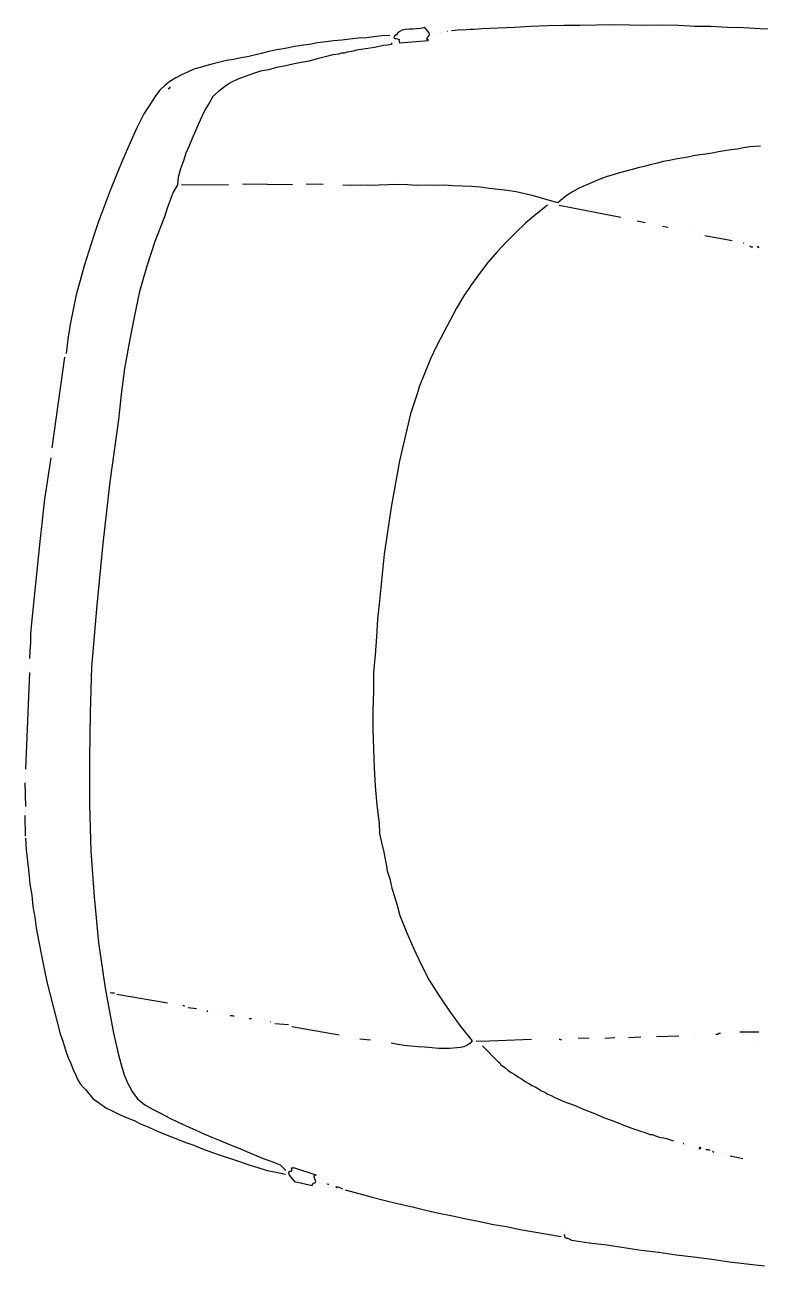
# Model space of a CAD drawing. Header units: metres. Extents: x -45 to 1930, y -347 to 488.
# Drawn here: x 39.651 to 40.737, y -36.308 to -34.476 of the extents above; entities that cross this region are included whole.
import ezdxf

# ---------------------------------------------------------------- set-up
doc = ezdxf.new("R2010")
doc.units = ezdxf.units.M

# ---------------------------------------------------------------- blocks, each defined once
blk = doc.blocks.new('BMW8-PUD')
for p, q in [((3.6033, 0.9451), (3.6294, 0.9445)), ((3.6294, 0.9445), (3.6555, 0.9439)), ((3.6555, 0.9439), (3.6816, 0.9425)), ((3.6816, 0.9425), (3.7084, 0.942)), ((3.7084, 0.942), (3.7345, 0.9414)), ((3.7345, 0.9414), (3.7606, 0.94)), ((3.7606, 0.94), (3.7866, 0.9394)), ((3.7866, 0.9394), (3.8127, 0.938)), ((3.8127, 0.938), (3.838, 0.9366)), ((3.838, 0.9366), (3.864, 0.936)), ((3.864, 0.936), (3.8901, 0.9346)), ((3.8901, 0.9346), (3.8918, 0.9338)), ((3.8918, 0.9338), (3.8934, 0.933)), ((3.8934, 0.933), (3.8958, 0.9322)), ((3.8958, 0.9322), (3.8983, 0.9323)), ((3.8983, 0.9323), (3.8999, 0.9315)), ((3.8999, 0.9315), (3.9007, 0.9306)), ((3.9007, 0.9306), (3.9007, 0.929)), ((3.9007, 0.929), (3.9016, 0.9266)), ((3.9008, 0.9184), (3.9008, 0.9184)), ((3.9268, 0.9284), (3.9064, 0.9299)), ((3.9472, 0.927), (3.9268, 0.9284)), ((3.9676, 0.9255), (3.9472, 0.927)), ((3.9879, 0.9233), (3.9676, 0.9255)), ((4.0075, 0.9218), (3.9879, 0.9233)), ((4.0279, 0.9196), (4.0075, 0.9218)), ((4.0482, 0.9173), (4.0279, 0.9196)), ((4.0686, 0.9151), (4.0482, 0.9173)), ((4.089, 0.9128), (4.0686, 0.9151)), ((4.1086, 0.9105), (4.089, 0.9128)), ((4.129, 0.9074), (4.1086, 0.9105)), ((4.1493, 0.9052), (4.129, 0.9074)), ((4.1697, 0.9021), (4.1493, 0.9052)), ((4.1893, 0.899), (4.1697, 0.9021)), ((4.2097, 0.8952), (4.1893, 0.899)), ((4.2301, 0.8921), (4.2097, 0.8952)), ((4.2342, 0.8913), (4.2358, 0.8905)), ((4.2358, 0.8905), (4.2383, 0.8897)), ((4.2383, 0.8897), (4.2407, 0.8889)), ((4.2407, 0.8889), (4.244, 0.889)), ((4.2431, 0.8898), (4.2423, 0.8897)), ((4.2423, 0.8897), (4.2423, 0.8897)), ((4.244, 0.889), (4.2431, 0.8898)), ((4.244, 0.889), (4.244, 0.889)), ((4.2472, 0.889), (4.2472, 0.889)), ((4.2505, 0.889), (4.2505, 0.889)), ((4.2546, 0.8866), (4.2546, 0.8866)), ((4.2546, 0.8866), (4.2562, 0.8866)), ((4.2562, 0.8866), (4.257, 0.8858)), ((4.257, 0.8858), (4.257, 0.8858)), ((4.2603, 0.8858), (4.2603, 0.8858)), ((4.2652, 0.8859), (4.2652, 0.8859)), ((4.2684, 0.8859), (4.2684, 0.8859)), ((4.2684, 0.8843), (4.2684, 0.8843)), ((4.2749, 0.8852), (4.2741, 0.8843)), ((4.2741, 0.8843), (4.2774, 0.877)), ((4.2758, 0.886), (4.2749, 0.8852)), ((4.2766, 0.886), (4.2758, 0.886)), ((4.2774, 0.886), (4.2766, 0.886)), ((4.2782, 0.8876), (4.2774, 0.886)), ((4.279, 0.8884), (4.2782, 0.8876)), ((4.279, 0.8901), (4.279, 0.8893)), ((4.3059, 0.887), (4.279, 0.8901)), ((4.279, 0.8893), (4.279, 0.8884)), ((4.3091, 0.8838), (4.3059, 0.887)), ((4.3124, 0.8806), (4.3091, 0.8838)), ((4.3149, 0.8774), (4.3124, 0.8806)), ((4.2767, 0.8746), (4.275, 0.8738)), ((4.275, 0.8738), (4.275, 0.8746)), ((4.275, 0.8746), (4.3085, 0.8667)), ((4.2775, 0.8762), (4.2767, 0.8746)), ((4.2774, 0.877), (4.2775, 0.8762)), ((4.3085, 0.8667), (4.3093, 0.8676)), ((4.3093, 0.8676), (4.3101, 0.8676)), ((4.3101, 0.8676), (4.3118, 0.8676)), ((4.3117, 0.8708), (4.3117, 0.8725)), ((4.3117, 0.8725), (4.3125, 0.8725)), ((4.3117, 0.87), (4.3117, 0.8708)), ((4.3117, 0.8692), (4.3117, 0.87)), ((4.3126, 0.8684), (4.3117, 0.8692)), ((4.3118, 0.8676), (4.3126, 0.8684)), ((4.3125, 0.8725), (4.3142, 0.8725)), ((4.3142, 0.8725), (4.3149, 0.8733)), ((4.3158, 0.8741), (4.3149, 0.8774)), ((4.3149, 0.8733), (4.3158, 0.8741)), ((4.3337, 0.8759), (4.3198, 0.8774)), ((4.3289, 0.8645), (4.3199, 0.8717)), ((4.342, 0.8605), (4.3289, 0.8645)), ((4.3475, 0.8744), (4.3337, 0.8759)), ((4.3614, 0.8713), (4.3475, 0.8744)), ((4.3753, 0.869), (4.3614, 0.8713)), ((4.3892, 0.865), (4.3753, 0.869)), ((4.403, 0.8619), (4.3892, 0.865)), ((4.4169, 0.8588), (4.403, 0.8619)), ((4.355, 0.8574), (4.342, 0.8605)), ((4.3681, 0.8534), (4.355, 0.8574)), ((4.3803, 0.8494), (4.3681, 0.8534)), ((4.3934, 0.8455), (4.3803, 0.8494)), ((4.4064, 0.8415), (4.3934, 0.8455)), ((4.4316, 0.8556), (4.4169, 0.8588)), ((4.4455, 0.8517), (4.4316, 0.8556)), ((4.4585, 0.8477), (4.4455, 0.8517)), ((4.4724, 0.8446), (4.4585, 0.8477)), ((4.4863, 0.8406), (4.4724, 0.8446)), ((4.4195, 0.8376), (4.4064, 0.8415)), ((4.4326, 0.8336), (4.4195, 0.8376)), ((4.4457, 0.8297), (4.4326, 0.8336)), ((4.4587, 0.8249), (4.4457, 0.8297)), ((4.4718, 0.8209), (4.4587, 0.8249)), ((4.4993, 0.8367), (4.4863, 0.8406)), ((4.5132, 0.8327), (4.4993, 0.8367)), ((4.5263, 0.828), (4.5132, 0.8327)), ((4.5402, 0.824), (4.5263, 0.828)), ((4.4849, 0.8162), (4.4718, 0.8209)), ((4.4979, 0.8114), (4.4849, 0.8162)), ((4.511, 0.8059), (4.4979, 0.8114)), ((4.55, 0.82), (4.5402, 0.824)), ((4.5606, 0.8169), (4.55, 0.82)), ((4.572, 0.8129), (4.5606, 0.8169)), ((4.5827, 0.8089), (4.572, 0.8129)), ((4.5933, 0.805), (4.5827, 0.8089)), ((3.6691, 0.7877), (3.6503, 0.7899)), ((4.5233, 0.8011), (4.511, 0.8059)), ((4.5363, 0.7955), (4.5233, 0.8011)), ((4.5478, 0.7874), (4.5363, 0.7955)), ((4.6031, 0.7993), (4.5933, 0.805)), ((4.6129, 0.7937), (4.6031, 0.7993)), ((4.6211, 0.7857), (4.6129, 0.7937)), ((3.6732, 0.7853), (3.6732, 0.7853)), ((3.6797, 0.7845), (3.6797, 0.7845)), ((3.6952, 0.7838), (3.6936, 0.7846)), ((3.6936, 0.7846), (3.6936, 0.7846)), ((3.696, 0.783), (3.6952, 0.7838)), ((3.696, 0.783), (3.696, 0.783)), ((3.6993, 0.7822), (3.7009, 0.7822)), ((3.7009, 0.7822), (3.7026, 0.7823)), ((3.7026, 0.7823), (3.7034, 0.7823)), ((3.7034, 0.7823), (3.7058, 0.7823)), ((3.7139, 0.7808), (3.7132, 0.7799)), ((3.7132, 0.7799), (3.714, 0.7799)), ((3.7156, 0.7816), (3.7139, 0.7808)), ((3.714, 0.7799), (3.7148, 0.7799)), ((3.7148, 0.7799), (3.7156, 0.7799)), ((3.7156, 0.7808), (3.7164, 0.7816)), ((3.7164, 0.7816), (3.7156, 0.7816)), ((3.7156, 0.7799), (3.7156, 0.7808)), ((3.7319, 0.7777), (3.7319, 0.7777)), ((3.74, 0.7761), (3.7392, 0.7761)), ((3.7392, 0.7761), (3.7392, 0.7761)), ((3.7392, 0.7761), (3.7392, 0.7761)), ((3.7392, 0.7761), (3.74, 0.7761)), ((3.74, 0.7761), (3.74, 0.7761)), ((3.74, 0.7761), (3.74, 0.7761)), ((3.74, 0.7761), (3.74, 0.7761)), ((3.74, 0.7761), (3.74, 0.7761)), ((3.758, 0.773), (3.7547, 0.7738)), ((3.7621, 0.7722), (3.758, 0.773)), ((3.7653, 0.7714), (3.7621, 0.7722)), ((3.7694, 0.7707), (3.7653, 0.7714)), ((3.7735, 0.7707), (3.7694, 0.7707)), ((3.7776, 0.7699), (3.7735, 0.7707)), ((3.7816, 0.7691), (3.7776, 0.7699)), ((4.5569, 0.7777), (4.5478, 0.7874)), ((4.5651, 0.7656), (4.5569, 0.7777)), ((4.6252, 0.7816), (4.6211, 0.7857)), ((4.6302, 0.7776), (4.6252, 0.7816)), ((4.6343, 0.7736), (4.6302, 0.7776)), ((4.6384, 0.7679), (4.6343, 0.7736)), ((3.7866, 0.7676), (3.7816, 0.7691)), ((3.7898, 0.7676), (3.7866, 0.7676)), ((3.7931, 0.7668), (3.7898, 0.7676)), ((3.7963, 0.766), (3.7931, 0.7668)), ((3.7996, 0.7652), (3.7963, 0.766)), ((3.8029, 0.7644), (3.7996, 0.7652)), ((3.8061, 0.7636), (3.8029, 0.7644)), ((3.8102, 0.7629), (3.8061, 0.7636)), ((3.8135, 0.7621), (3.8102, 0.7629)), ((3.829, 0.7582), (3.8135, 0.7621)), ((3.8437, 0.7534), (3.829, 0.7582)), ((3.8592, 0.7495), (3.8437, 0.7534)), ((4.5718, 0.7526), (4.5651, 0.7656)), ((4.5776, 0.738), (4.5718, 0.7526)), ((4.6426, 0.7606), (4.6384, 0.7679)), ((4.6467, 0.7533), (4.6426, 0.7606)), ((4.6508, 0.7452), (4.6467, 0.7533)), ((3.8747, 0.7447), (3.8592, 0.7495)), ((3.8902, 0.74), (3.8747, 0.7447)), ((3.9058, 0.7352), (3.8902, 0.74)), ((3.9212, 0.7313), (3.9058, 0.7352)), ((4.5826, 0.7234), (4.5776, 0.738)), ((4.655, 0.7379), (4.6508, 0.7452)), ((4.6591, 0.729), (4.655, 0.7379)), ((3.936, 0.7265), (3.9212, 0.7313)), ((3.9409, 0.7242), (3.936, 0.7265)), ((3.9458, 0.7226), (3.9409, 0.7242)), ((3.9507, 0.7202), (3.9458, 0.7226)), ((3.9556, 0.7186), (3.9507, 0.7202)), ((3.9605, 0.7162), (3.9556, 0.7186)), ((3.9654, 0.7138), (3.9605, 0.7162)), ((4.5876, 0.7088), (4.5826, 0.7234)), ((4.6625, 0.7209), (4.6591, 0.729)), ((4.6666, 0.712), (4.6625, 0.7209)), ((3.9703, 0.7122), (3.9654, 0.7138)), ((3.9752, 0.7098), (3.9703, 0.7122)), ((3.9809, 0.7074), (3.9752, 0.7098)), ((3.9866, 0.7042), (3.9809, 0.7074)), ((3.9916, 0.7018), (3.9866, 0.7042)), ((3.9973, 0.6986), (3.9916, 0.7018)), ((4.003, 0.6962), (3.9973, 0.6986)), ((4.5926, 0.6942), (4.5876, 0.7088)), ((4.6708, 0.703), (4.6666, 0.712)), ((4.6774, 0.6844), (4.6708, 0.703)), ((4.0079, 0.693), (4.003, 0.6962)), ((4.0128, 0.6898), (4.0079, 0.693)), ((4.0178, 0.6866), (4.0128, 0.6898)), ((4.0194, 0.6858), (4.0178, 0.6866)), ((4.0202, 0.685), (4.0194, 0.6858)), ((4.0219, 0.6833), (4.0202, 0.685)), ((4.0227, 0.6826), (4.0219, 0.6833)), ((4.0489, 0.6608), (4.0227, 0.6826)), ((4.6111, 0.6292), (4.5926, 0.6942)), ((4.6841, 0.6657), (4.6774, 0.6844)), ((4.0677, 0.6593), (4.0717, 0.6626)), ((4.0717, 0.6626), (4.0758, 0.6651)), ((4.0758, 0.6651), (4.0806, 0.6668)), ((4.0806, 0.6668), (4.0863, 0.6676)), ((4.0863, 0.6676), (4.0912, 0.6685)), ((4.0912, 0.6685), (4.0969, 0.6694)), ((4.0969, 0.6694), (4.1018, 0.6702)), ((4.1018, 0.6702), (4.1124, 0.6711)), ((4.1124, 0.6711), (4.123, 0.6712)), ((4.123, 0.6712), (4.1335, 0.6713)), ((4.1335, 0.6713), (4.1433, 0.6714)), ((4.1433, 0.6714), (4.1539, 0.6715)), ((4.1539, 0.6715), (4.1637, 0.6716)), ((4.1637, 0.6716), (4.1734, 0.6709)), ((4.1734, 0.6709), (4.1832, 0.6701)), ((4.2296, 0.6681), (4.2142, 0.668)), ((4.2346, 0.6673), (4.2346, 0.6673)), ((4.3316, 0.6593), (4.2606, 0.6651)), ((4.6908, 0.647), (4.6841, 0.6657)), ((3.9774, 0.6447), (4.0514, 0.6551)), ((4.0514, 0.6551), (4.0587, 0.6552)), ((4.0645, 0.6552), (4.0677, 0.6593)), ((4.085, 0.6342), (4.0645, 0.6552)), ((4.3364, 0.6577), (4.3568, 0.6579)), ((4.3641, 0.6555), (4.3633, 0.6555)), ((4.3633, 0.6555), (4.3633, 0.6555)), ((4.3633, 0.6555), (4.3633, 0.6555)), ((4.3633, 0.6555), (4.3641, 0.6555)), ((4.3641, 0.6555), (4.3641, 0.6555)), ((4.3641, 0.6555), (4.3641, 0.6555)), ((4.3641, 0.6555), (4.3641, 0.6555)), ((4.3641, 0.6555), (4.3641, 0.6555)), ((4.3813, 0.6557), (4.3813, 0.6557)), ((4.3919, 0.6541), (4.3919, 0.6541)), ((4.3919, 0.6541), (4.3927, 0.6541)), ((4.3927, 0.6541), (4.3943, 0.6541)), ((4.3943, 0.6541), (4.3951, 0.6541)), ((4.4196, 0.6519), (4.4179, 0.6519)), ((4.4212, 0.6519), (4.4196, 0.6519)), ((4.422, 0.6519), (4.4212, 0.6519)), ((4.4236, 0.6519), (4.422, 0.6519)), ((4.4277, 0.6495), (4.4277, 0.6495)), ((4.4424, 0.6497), (4.4424, 0.6497)), ((4.4505, 0.6497), (4.4505, 0.6497)), ((4.4579, 0.649), (4.4571, 0.649)), ((4.4571, 0.649), (4.4571, 0.649)), ((4.4571, 0.649), (4.4571, 0.649)), ((4.4571, 0.649), (4.4579, 0.649)), ((4.4587, 0.649), (4.4579, 0.649)), ((4.4579, 0.649), (4.4587, 0.649)), ((4.4587, 0.649), (4.4587, 0.649)), ((4.4587, 0.649), (4.4587, 0.649)), ((4.4864, 0.646), (4.4742, 0.6467)), ((4.4913, 0.6444), (4.4913, 0.6444)), ((4.4913, 0.6444), (4.4929, 0.6444)), ((4.4929, 0.6444), (4.4937, 0.6444)), ((4.4937, 0.6444), (4.4946, 0.6444)), ((4.5932, 0.6364), (4.5174, 0.6422)), ((4.6975, 0.6283), (4.6908, 0.647)), ((3.7618, 0.6191), (3.7944, 0.6235)), ((3.809, 0.6236), (3.809, 0.6236)), ((3.8172, 0.6261), (3.8351, 0.6287)), ((3.8489, 0.6288), (3.8489, 0.6288)), ((3.8554, 0.6305), (3.87, 0.6331)), ((3.8928, 0.6349), (3.9091, 0.6367)), ((3.9335, 0.641), (3.9335, 0.641)), ((3.9335, 0.641), (3.9351, 0.641)), ((3.9351, 0.641), (3.9359, 0.641)), ((3.9359, 0.641), (3.9367, 0.641)), ((4.1031, 0.6132), (4.085, 0.6342)), ((4.5964, 0.6356), (4.5981, 0.6356)), ((4.5981, 0.6356), (4.5997, 0.6356)), ((4.5997, 0.6356), (4.6005, 0.6356)), ((4.6005, 0.6356), (4.6029, 0.6356)), ((4.6272, 0.5634), (4.6111, 0.6292)), ((4.7034, 0.6097), (4.6975, 0.6283)), ((3.6462, 0.6213), (3.6462, 0.6213)), ((3.7008, 0.6096), (3.7025, 0.6096)), ((3.7025, 0.6096), (3.7041, 0.6105)), ((3.7041, 0.6105), (3.7049, 0.6113)), ((3.7049, 0.6113), (3.7073, 0.6113)), ((3.7374, 0.6132), (3.7374, 0.6132)), ((4.1204, 0.5922), (4.1031, 0.6132)), ((4.7092, 0.5902), (4.7034, 0.6097)), ((3.6447, 0.6018), (3.6724, 0.6045)), ((4.1361, 0.572), (4.1204, 0.5922)), ((4.7151, 0.5707), (4.7092, 0.5902)), ((4.1501, 0.5501), (4.1361, 0.572)), ((4.721, 0.5504), (4.7151, 0.5707)), ((4.1633, 0.5282), (4.1501, 0.5501)), ((4.64, 0.4967), (4.6272, 0.5634)), ((4.7244, 0.5349), (4.721, 0.5504)), ((4.7286, 0.5195), (4.7244, 0.5349)), ((4.1758, 0.5056), (4.1633, 0.5282)), ((4.732, 0.5032), (4.7286, 0.5195)), ((4.1882, 0.4813), (4.1758, 0.5056)), ((4.6512, 0.43), (4.64, 0.4967)), ((4.7362, 0.487), (4.732, 0.5032)), ((4.1932, 0.4683), (4.1882, 0.4813)), ((4.7396, 0.4707), (4.7362, 0.487)), ((4.1982, 0.4553), (4.1932, 0.4683)), ((4.743, 0.4537), (4.7396, 0.4707)), ((4.204, 0.4423), (4.1982, 0.4553)), ((4.2082, 0.4285), (4.204, 0.4423)), ((4.7464, 0.4374), (4.743, 0.4537)), ((4.2107, 0.4228), (4.2082, 0.4285)), ((4.2132, 0.4171), (4.2107, 0.4228)), ((4.66, 0.3617), (4.6512, 0.43)), ((4.749, 0.4203), (4.7464, 0.4374)), ((4.2149, 0.4106), (4.2132, 0.4171)), ((4.2174, 0.4033), (4.2149, 0.4106)), ((4.2208, 0.3903), (4.2174, 0.4033)), ((4.7474, 0.4203), (4.7474, 0.4203)), ((4.7534, 0.387), (4.7499, 0.4171)), ((4.2258, 0.3765), (4.2208, 0.3903)), ((4.7518, 0.387), (4.7518, 0.387)), ((4.23, 0.3635), (4.2258, 0.3765)), ((4.7526, 0.3821), (4.7526, 0.3821)), ((4.7527, 0.378), (4.7527, 0.378)), ((4.7579, 0.339), (4.7535, 0.3739)), ((4.2317, 0.3489), (4.23, 0.3635)), ((4.2377, 0.3221), (4.2317, 0.3489)), ((4.6663, 0.2942), (4.66, 0.3617)), ((4.7563, 0.3389), (4.7563, 0.3389)), ((4.7579, 0.3357), (4.7579, 0.3357)), ((4.758, 0.3316), (4.758, 0.3316)), ((4.2428, 0.2944), (4.2377, 0.3221)), ((4.758, 0.3267), (4.758, 0.3267)), ((4.758, 0.3235), (4.758, 0.3235)), ((4.7667, 0.1762), (4.7589, 0.3186)), ((4.2471, 0.2676), (4.2428, 0.2944)), ((4.6718, 0.2266), (4.6663, 0.2942)), ((4.2506, 0.2399), (4.2471, 0.2676)), ((4.2541, 0.2114), (4.2506, 0.2399)), ((4.6764, 0.1599), (4.6718, 0.2266)), ((4.2568, 0.1838), (4.2541, 0.2114)), ((4.2587, 0.1553), (4.2568, 0.1838)), ((4.7667, 0.1729), (4.7667, 0.1729)), ((4.7668, 0.1688), (4.7668, 0.1688)), ((4.2614, 0.1276), (4.2587, 0.1553)), ((4.6773, 0.0679), (4.6764, 0.1599)), ((4.7668, 0.1639), (4.7668, 0.1639)), ((4.7669, 0.1607), (4.7669, 0.1607)), ((4.7694, 0.1444), (4.7685, 0.1558)), ((4.7695, 0.1322), (4.7694, 0.1444)), ((4.7705, 0.12), (4.7695, 0.1322)), ((4.2616, 0.1016), (4.2614, 0.1276)), ((4.7706, 0.1078), (4.7705, 0.12)), ((4.2619, 0.0747), (4.2616, 0.1016)), ((4.7703, 0.0451), (4.7706, 0.1078)), ((4.2629, 0.0486), (4.2619, 0.0747)), ((4.6773, -0.0234), (4.6773, 0.0679)), ((4.2624, 0.0218), (4.2629, 0.0486)), ((4.7701, -0.0176), (4.7703, 0.0451)), ((4.2622, -0.0474), (4.2624, 0.0218)), ((4.769, -0.0804), (4.7701, -0.0176)), ((4.6757, -0.1154), (4.6773, -0.0234)), ((4.2587, -0.1175), (4.2622, -0.0474)), ((4.7655, -0.1423), (4.769, -0.0804)), ((4.2528, -0.1868), (4.2587, -0.1175)), ((4.6716, -0.2074), (4.6757, -0.1154)), ((4.7595, -0.2922), (4.7656, -0.1569)), ((4.7656, -0.1471), (4.7656, -0.1471)), ((4.7656, -0.1512), (4.7656, -0.1512)), ((4.2437, -0.2577), (4.2528, -0.1868)), ((4.6712, -0.2457), (4.6716, -0.2074)), ((4.6699, -0.284), (4.6712, -0.2457)), ((4.239, -0.2773), (4.2413, -0.2667)), ((4.2413, -0.2667), (4.2437, -0.2577)), ((4.2343, -0.2985), (4.2366, -0.2879)), ((4.2366, -0.2879), (4.239, -0.2773)), ((4.6669, -0.3223), (4.6699, -0.284)), ((4.7579, -0.2922), (4.7579, -0.2922)), ((4.228, -0.3198), (4.2343, -0.2985)), ((4.7573, -0.3191), (4.7579, -0.2979)), ((4.2216, -0.341), (4.228, -0.3198)), ((4.6632, -0.3606), (4.6669, -0.3223)), ((4.7559, -0.3411), (4.7573, -0.3191)), ((4.2145, -0.3614), (4.2216, -0.341)), ((4.7537, -0.3631), (4.7559, -0.3411)), ((4.2065, -0.381), (4.2145, -0.3614)), ((4.6587, -0.399), (4.6632, -0.3606)), ((4.7514, -0.3851), (4.7537, -0.3631)), ((4.1986, -0.4006), (4.2065, -0.381)), ((4.1906, -0.4195), (4.1986, -0.4006)), ((4.6517, -0.4373), (4.6587, -0.399)), ((4.7475, -0.4071), (4.7514, -0.3851)), ((4.1818, -0.4382), (4.1906, -0.4195)), ((4.7436, -0.4291), (4.7475, -0.4071)), ((4.1722, -0.4563), (4.1818, -0.4382)), ((4.6431, -0.4748), (4.6517, -0.4373)), ((4.739, -0.4512), (4.7436, -0.4291)), ((4.1618, -0.4735), (4.1722, -0.4563)), ((4.7343, -0.4732), (4.739, -0.4512)), ((4.1513, -0.4907), (4.1618, -0.4735)), ((4.6328, -0.5124), (4.6431, -0.4748)), ((4.7288, -0.496), (4.7343, -0.4732)), ((4.1393, -0.5071), (4.1513, -0.4907)), ((4.1272, -0.5234), (4.1393, -0.5071)), ((4.6297, -0.5254), (4.6328, -0.5124)), ((4.7225, -0.5189), (4.7288, -0.496)), ((4.1143, -0.539), (4.1272, -0.5234)), ((4.6265, -0.5377), (4.6297, -0.5254)), ((4.7162, -0.5434), (4.7225, -0.5189)), ((4.1014, -0.5538), (4.1143, -0.539)), ((4.6234, -0.5499), (4.6265, -0.5377)), ((4.709, -0.5671), (4.7162, -0.5434)), ((3.7561, -0.5512), (3.7553, -0.5512)), ((3.7553, -0.5512), (3.7553, -0.5512)), ((3.7553, -0.5512), (3.7553, -0.5512)), ((3.7553, -0.5512), (3.7569, -0.552)), ((3.7569, -0.552), (3.7561, -0.5512)), ((3.7569, -0.552), (3.7569, -0.552)), ((3.7569, -0.552), (3.7577, -0.552)), ((3.7577, -0.552), (3.7569, -0.552)), ((3.7569, -0.552), (3.7569, -0.552)), ((3.7577, -0.552), (3.7577, -0.552)), ((3.7577, -0.552), (3.7577, -0.552)), ((3.7577, -0.552), (3.7577, -0.552)), ((3.7658, -0.5511), (3.7642, -0.5511)), ((3.7667, -0.5511), (3.7658, -0.5511)), ((3.7683, -0.5519), (3.7667, -0.5511)), ((3.7691, -0.5519), (3.7683, -0.5519)), ((3.7789, -0.5551), (3.7781, -0.5551)), ((3.7781, -0.5551), (3.7781, -0.5551)), ((3.7781, -0.5551), (3.7781, -0.5551)), ((3.7781, -0.5551), (3.7789, -0.5551)), ((3.7789, -0.5551), (3.7789, -0.5551)), ((3.7789, -0.5551), (3.7789, -0.5551)), ((3.7789, -0.5551), (3.7789, -0.5551)), ((3.7789, -0.5551), (3.7789, -0.5551)), ((3.836, -0.5611), (3.7952, -0.5574)), ((3.8425, -0.5651), (3.8425, -0.5651)), ((3.8604, -0.565), (3.8604, -0.565)), ((3.8996, -0.5687), (3.8914, -0.5679)), ((4.0869, -0.5686), (4.1014, -0.5538)), ((4.5429, -0.5686), (4.6121, -0.5614)), ((4.6178, -0.5614), (4.6234, -0.5499)), ((4.6179, -0.5728), (4.6178, -0.5614)), ((4.7019, -0.5907), (4.709, -0.5671)), ((3.9037, -0.5702), (3.9037, -0.5702)), ((3.9379, -0.5732), (3.9257, -0.5717)), ((4.0545, -0.5852), (3.9623, -0.5762)), ((4.0715, -0.5834), (4.0869, -0.5686)), ((4.3485, -0.5866), (4.3623, -0.5849)), ((4.3623, -0.5849), (4.3753, -0.5839)), ((4.4038, -0.582), (4.429, -0.5802)), ((4.4493, -0.5776), (4.5226, -0.5712)), ((4.6124, -0.5973), (4.6156, -0.585)), ((4.6156, -0.585), (4.6179, -0.5728)), ((4.0367, -0.6065), (4.044, -0.6007)), ((4.044, -0.6007), (4.0504, -0.595)), ((4.0504, -0.595), (4.0569, -0.5884)), ((4.0569, -0.5884), (4.0692, -0.5908)), ((4.0692, -0.5908), (4.0814, -0.5931)), ((4.0814, -0.5931), (4.0936, -0.5954)), ((4.0936, -0.5954), (4.1067, -0.5969)), ((4.1067, -0.5969), (4.1197, -0.5984)), ((4.1197, -0.5984), (4.1328, -0.5991)), ((4.1328, -0.5991), (4.1458, -0.5998)), ((4.1458, -0.5998), (4.1596, -0.5997)), ((4.1596, -0.5997), (4.1727, -0.6004)), ((4.1727, -0.6004), (4.1857, -0.6003)), ((4.1857, -0.6003), (4.1995, -0.5993)), ((4.1995, -0.5993), (4.2134, -0.5984)), ((4.2134, -0.5984), (4.2264, -0.5983)), ((4.2264, -0.5983), (4.2394, -0.5965)), ((4.2394, -0.5965), (4.2533, -0.5956)), ((4.2533, -0.5956), (4.2663, -0.5939)), ((4.2663, -0.5939), (4.2801, -0.5937)), ((4.2801, -0.5937), (4.2947, -0.5928)), ((4.2947, -0.5928), (4.3078, -0.5911)), ((4.3078, -0.5911), (4.3216, -0.5893)), ((4.3216, -0.5893), (4.3354, -0.5875)), ((4.3354, -0.5875), (4.3485, -0.5866)), ((4.6101, -0.6087), (4.6124, -0.5973)), ((4.694, -0.6153), (4.7019, -0.5907)), ((4.0051, -0.6255), (4.0132, -0.6206)), ((4.0132, -0.6206), (4.0213, -0.6164)), ((4.0213, -0.6164), (4.0294, -0.6115)), ((4.0294, -0.6115), (4.0367, -0.6065)), ((4.6029, -0.6316), (4.6061, -0.6201)), ((4.6061, -0.6201), (4.6101, -0.6087)), ((4.6861, -0.6381), (4.694, -0.6153)), ((3.9613, -0.6446), (3.9703, -0.6413)), ((3.9703, -0.6413), (3.9792, -0.6372)), ((3.9792, -0.6372), (3.9881, -0.6338)), ((3.9881, -0.6338), (3.997, -0.6297)), ((3.997, -0.6297), (4.0051, -0.6255)), ((4.599, -0.643), (4.6029, -0.6316)), ((4.6773, -0.661), (4.6861, -0.6381)), ((3.9158, -0.6605), (3.9248, -0.658)), ((3.9248, -0.658), (3.9337, -0.6547)), ((3.9337, -0.6547), (3.9435, -0.6513)), ((3.9435, -0.6513), (3.9524, -0.648)), ((3.9524, -0.648), (3.9613, -0.6446)), ((4.5919, -0.665), (4.5958, -0.6536)), ((4.5958, -0.6536), (4.599, -0.643)), ((3.855, -0.679), (3.8639, -0.6765)), ((3.8639, -0.6765), (3.872, -0.674)), ((3.872, -0.674), (3.8809, -0.6714)), ((3.8809, -0.6714), (3.8899, -0.6689)), ((3.8899, -0.6689), (3.8988, -0.6664)), ((3.8988, -0.6664), (3.9077, -0.6639)), ((3.9077, -0.6639), (3.9158, -0.6605)), ((4.5831, -0.6855), (4.5879, -0.6757)), ((4.5879, -0.6757), (4.5919, -0.665)), ((4.6677, -0.679), (4.6725, -0.67)), ((4.6725, -0.67), (4.6773, -0.661)), ((3.7826, -0.6976), (3.7916, -0.6951)), ((3.7916, -0.6951), (3.8005, -0.6925)), ((3.8005, -0.6925), (3.8103, -0.6908)), ((3.8103, -0.6908), (3.8192, -0.6883)), ((3.8192, -0.6883), (3.8281, -0.6857)), ((3.8281, -0.6857), (3.8371, -0.6832)), ((3.8371, -0.6832), (3.846, -0.6807)), ((3.846, -0.6807), (3.855, -0.679)), ((4.571, -0.7043), (4.5783, -0.6961)), ((4.5783, -0.6961), (4.5831, -0.6855)), ((4.6573, -0.6978), (4.6629, -0.6888)), ((4.6629, -0.6888), (4.6677, -0.679)), ((3.7672, -0.7001), (3.7826, -0.6976)), ((4.554, -0.7191), (4.5629, -0.7117)), ((4.5629, -0.7117), (4.571, -0.7043)), ((4.6355, -0.7184), (4.6436, -0.7118)), ((4.6435, -0.702), (4.6427, -0.7029)), ((4.6427, -0.7029), (4.6427, -0.7037)), ((4.6427, -0.7037), (4.6435, -0.7029)), ((4.6427, -0.7037), (4.6427, -0.7037)), ((4.6435, -0.702), (4.6443, -0.7012)), ((4.6435, -0.702), (4.6435, -0.702)), ((4.6443, -0.702), (4.6435, -0.702)), ((4.6435, -0.7029), (4.6435, -0.702)), ((4.6435, -0.702), (4.6435, -0.702)), ((4.6436, -0.7118), (4.6508, -0.7052)), ((4.6443, -0.7012), (4.6451, -0.7012)), ((4.6451, -0.7012), (4.6443, -0.702)), ((4.6451, -0.7012), (4.6451, -0.7012)), ((4.6508, -0.7052), (4.6573, -0.6978)), ((4.5233, -0.7349), (4.5338, -0.7299)), ((4.5338, -0.7299), (4.5444, -0.7249)), ((4.5444, -0.7249), (4.554, -0.7191)), ((4.6104, -0.7333), (4.6193, -0.7283)), ((4.6193, -0.7283), (4.6274, -0.7234)), ((4.6274, -0.7234), (4.6355, -0.7184)), ((4.4656, -0.7549), (4.4778, -0.7508)), ((4.4778, -0.7508), (4.4892, -0.7474)), ((4.4892, -0.7474), (4.5005, -0.7432)), ((4.5005, -0.7432), (4.5119, -0.7399)), ((4.5119, -0.7399), (4.5233, -0.7349)), ((4.5535, -0.7534), (4.5633, -0.7508)), ((4.5633, -0.7508), (4.573, -0.7475)), ((4.573, -0.7475), (4.5828, -0.7441)), ((4.5828, -0.7441), (4.5917, -0.7408)), ((4.5917, -0.7408), (4.6014, -0.7366)), ((4.6014, -0.7366), (4.6104, -0.7333)), ((4.4193, -0.77), (4.4307, -0.7658)), ((4.4307, -0.7658), (4.4421, -0.7617)), ((4.4421, -0.7617), (4.4534, -0.7583)), ((4.4534, -0.7583), (4.4656, -0.7549)), ((4.5024, -0.7701), (4.5138, -0.7659)), ((4.5138, -0.7659), (4.5235, -0.7626)), ((4.5235, -0.7626), (4.5332, -0.7592)), ((4.5332, -0.7592), (4.543, -0.7567)), ((4.543, -0.7567), (4.5535, -0.7534)), ((4.3544, -0.7893), (4.3609, -0.7877)), ((4.3609, -0.7877), (4.3673, -0.786)), ((4.3673, -0.786), (4.3738, -0.7843)), ((4.3738, -0.7843), (4.3787, -0.7826)), ((4.3787, -0.7826), (4.3836, -0.7809)), ((4.3836, -0.7809), (4.3876, -0.7801)), ((4.3876, -0.7801), (4.3917, -0.7784)), ((4.3917, -0.7784), (4.3958, -0.7776)), ((4.3958, -0.7776), (4.3998, -0.7759)), ((4.3998, -0.7759), (4.4039, -0.7751)), ((4.4039, -0.7751), (4.408, -0.7742)), ((4.408, -0.7742), (4.4193, -0.77)), ((4.4325, -0.7894), (4.4439, -0.7861)), ((4.4439, -0.7861), (4.4561, -0.7835)), ((4.4561, -0.7835), (4.4675, -0.7802)), ((4.4675, -0.7802), (4.4788, -0.7768)), ((4.4788, -0.7768), (4.491, -0.7734)), ((4.491, -0.7734), (4.5024, -0.7701)), ((4.3121, -0.8011), (4.2698, -0.8088)), ((4.3121, -0.8027), (4.3121, -0.8011)), ((4.313, -0.8044), (4.3121, -0.8027)), ((4.313, -0.8052), (4.313, -0.8044)), ((4.313, -0.806), (4.313, -0.8052)), ((4.3154, -0.8068), (4.313, -0.806)), ((4.3235, -0.7978), (4.3292, -0.7961)), ((4.3235, -0.7986), (4.3235, -0.7978)), ((4.3235, -0.7978), (4.3235, -0.7978)), ((4.3235, -0.8002), (4.3235, -0.7986)), ((4.3235, -0.8002), (4.3235, -0.8002)), ((4.3292, -0.7961), (4.3349, -0.7952)), ((4.3349, -0.7952), (4.3413, -0.7927)), ((4.3413, -0.7927), (4.3478, -0.791)), ((4.3478, -0.791), (4.3544, -0.7893)), ((4.3504, -0.8065), (4.3618, -0.8039)), ((4.3618, -0.8039), (4.3732, -0.8022)), ((4.3732, -0.8022), (4.3854, -0.7996)), ((4.3854, -0.7996), (4.3968, -0.7971)), ((4.3968, -0.7971), (4.409, -0.7946)), ((4.409, -0.7946), (4.4203, -0.792)), ((4.4203, -0.792), (4.4325, -0.7894)), ((4.2423, -0.8245), (4.2423, -0.8245)), ((4.2423, -0.8245), (4.2431, -0.8245)), ((4.2431, -0.8245), (4.2431, -0.8245)), ((4.2431, -0.8245), (4.2431, -0.8245)), ((4.2455, -0.8237), (4.2455, -0.8237)), ((4.2496, -0.822), (4.2496, -0.822)), ((4.2537, -0.8212), (4.2537, -0.8212)), ((4.2537, -0.822), (4.2537, -0.822)), ((4.2577, -0.8203), (4.2577, -0.8203)), ((4.2626, -0.8203), (4.2626, -0.8203)), ((4.2659, -0.8203), (4.2659, -0.8203)), ((4.2699, -0.8154), (4.2691, -0.8178)), ((4.2691, -0.8178), (4.2699, -0.8202)), ((4.2698, -0.8088), (4.2723, -0.8104)), ((4.2715, -0.8129), (4.2699, -0.8154)), ((4.2699, -0.8202), (4.2724, -0.8226)), ((4.2723, -0.8104), (4.2715, -0.8129)), ((4.2724, -0.8226), (4.2748, -0.8251)), ((4.283, -0.825), (4.2887, -0.8241)), ((4.2887, -0.8241), (4.2936, -0.8233)), ((4.2936, -0.8233), (4.2993, -0.8224)), ((4.2993, -0.8224), (4.305, -0.8215)), ((4.305, -0.8215), (4.3098, -0.8199)), ((4.3098, -0.8199), (4.3147, -0.8166)), ((4.3147, -0.8166), (4.3179, -0.8125)), ((4.3179, -0.8068), (4.3154, -0.8068)), ((4.3195, -0.8067), (4.3179, -0.8068)), ((4.3179, -0.8125), (4.3195, -0.8108)), ((4.3211, -0.8084), (4.3195, -0.8067)), ((4.3195, -0.8108), (4.3203, -0.81)), ((4.3203, -0.81), (4.3211, -0.8084)), ((4.3211, -0.8084), (4.3211, -0.8084)), ((4.3269, -0.8107), (4.3382, -0.809)), ((4.3382, -0.809), (4.3504, -0.8065)), ((4.1211, -0.8436), (4.1447, -0.8401)), ((4.1447, -0.8401), (4.1691, -0.8366)), ((4.1691, -0.8366), (4.1927, -0.8331)), ((4.1927, -0.8331), (4.1984, -0.8323)), ((4.1984, -0.8323), (4.2041, -0.8314)), ((4.2041, -0.8314), (4.2098, -0.8305)), ((4.2098, -0.8305), (4.2154, -0.8297)), ((4.2154, -0.8297), (4.2211, -0.8288)), ((4.2211, -0.8288), (4.226, -0.8288)), ((4.226, -0.8288), (4.2317, -0.8271)), ((4.2317, -0.8271), (4.2374, -0.8262)), ((4.2748, -0.8251), (4.2773, -0.8275)), ((4.2773, -0.8275), (4.2781, -0.8267)), ((4.2773, -0.8275), (4.2773, -0.8275)), ((4.2781, -0.8267), (4.283, -0.825)), ((4.2781, -0.8267), (4.2781, -0.8267)), ((4.2781, -0.8267), (4.2781, -0.8267)), ((3.9527, -0.8614), (3.9763, -0.8595)), ((3.9763, -0.8595), (4.0007, -0.8577)), ((4.0007, -0.8577), (4.0251, -0.855)), ((4.0251, -0.855), (4.0487, -0.8523)), ((4.0487, -0.8523), (4.0731, -0.8497)), ((4.0731, -0.8497), (4.0967, -0.847)), ((4.0967, -0.847), (4.1211, -0.8436)), ((3.7598, -0.8737), (3.7842, -0.8726)), ((3.7842, -0.8726), (3.8086, -0.8716)), ((3.8086, -0.8716), (3.8322, -0.8698)), ((3.8322, -0.8698), (3.8567, -0.8688)), ((3.8567, -0.8688), (3.8803, -0.8669)), ((3.8803, -0.8669), (3.9047, -0.8659)), ((3.9047, -0.8659), (3.9283, -0.864)), ((3.9283, -0.864), (3.9527, -0.8614))]:
    blk.add_line(p, q)

msp = doc.modelspace()

# ---------------------------------------------------------------- block references
at = {"linetype": 'Continuous', "lineweight": 0, "rotation": 174.5233982285168}
msp.add_blockref('BMW8-PUD', (44.420104, -35.711413), dxfattribs=at)

doc.saveas('drawing.dxf')
